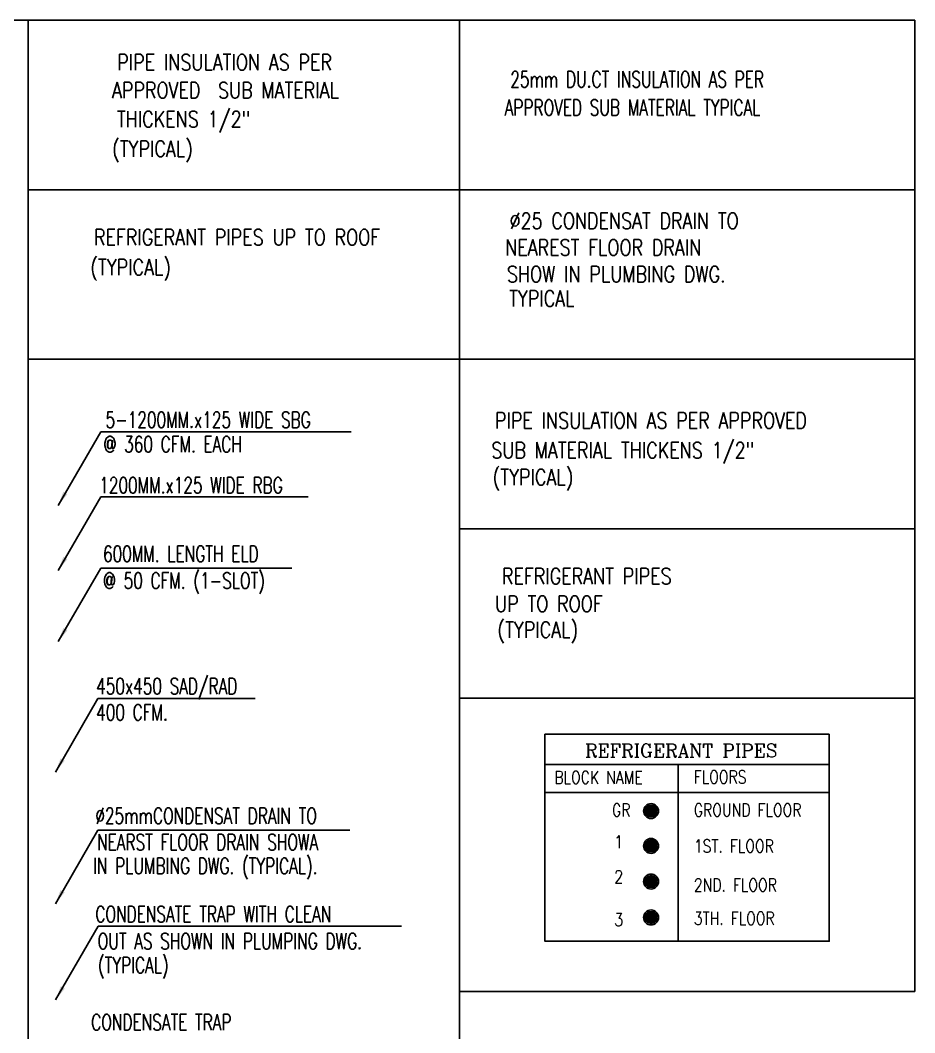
# Model space of a CAD drawing. Extents: x 462150 to 584251, y 35809 to 87318.
# Drawn here: x 568356 to 573940, y 78422 to 84745 of the extents above; entities that cross this region are included whole.
import ezdxf

# ---------------------------------------------------------------- set-up
doc = ezdxf.new("R2010")
doc.units = 0
doc.header["$LTSCALE"] = 500
doc.header["$MEASUREMENT"] = 0
for name, color, linetype in [('AC-TEXT', 7, 'Continuous'), ('AC.REF.1ST.', 200, 'Continuous'), ('AC.REF.2ND.', 100, 'Continuous'), ('AC.REF.3RD.', 146, 'Continuous'), ('AC.REF.GR.', 222, 'Continuous'), ('PL-W-TEXT', 7, 'Continuous'), ('SECOND fainl$0$AC-LEADER', 7, 'Continuous')]:
    doc.layers.add(name, color=color, linetype=linetype)
doc.styles.add('FF-LOOP', font='romanc.shx', dxfattribs={"height": 2})
doc.styles.add('ROMANS', font='romans.shx', dxfattribs={"width": 0.8, "height": 100})
doc.styles.add('SECOND fainl$0$ROMANS', font='ROMANS.shx', dxfattribs={"width": 0.7, "height": 100})
doc.dimstyles.new('SECOND fainl$0$DIM-100', dxfattribs={"dimscale": 100, "dimtxt": 100, "dimasz": 0.9, "dimexe": 0.3, "dimexo": 0.3, "dimgap": 0.3, "dimtad": 1, "dimdec": 0, "dimrnd": 10, "dimzin": 0, "dimdsep": 46, "dimtxsty": 'SECOND fainl$0$ROMANS', "dimcen": 0, "dimdle": 2, "dimclrd": 30, "dimclre": 30, "dimclrt": 7, "dimadec": 0, "dimazin": 0, "dimtfac": 1, "dimtdec": 0, "dimtix": 1, "dimtmove": 2, "dimatfit": 3, "dimfxl": 0, "dimtolj": 1, "dimtzin": 0, "dimarcsym": 0})

# ---------------------------------------------------------------- blocks, each defined once
blk = doc.blocks.new('GR')
at = {"layer": 'AC.REF.GR.'}
blk.add_hatch(color=256, dxfattribs=at).paths.add_polyline_path([(-37.33514411504186, 0, 1), (37.33514411504186, 0, 1)])
for radius in [46.77750000000026, 37.33514411504186]:
    blk.add_circle((0, 0), radius, dxfattribs=at)
blk = doc.blocks.new('1')
at = {"layer": 'AC.REF.1ST.'}
blk.add_hatch(color=256, dxfattribs=at).paths.add_polyline_path([(-37.33514411504186, 0, 1), (37.33514411504186, 0, 1)])
for radius in [46.77750000000026, 37.33514411504186]:
    blk.add_circle((0, 0), radius, dxfattribs=at)
blk = doc.blocks.new('2')
at = {"layer": 'AC.REF.2ND.'}
blk.add_hatch(color=256, dxfattribs=at).paths.add_polyline_path([(-37.33514411504186, 0, 1), (37.33514411504186, 0, 1)])
for radius in [46.77750000000026, 37.33514411504186]:
    blk.add_circle((0, 0), radius, dxfattribs=at)
blk = doc.blocks.new('3')
at = {"layer": 'AC.REF.3RD.'}
blk.add_hatch(color=256, dxfattribs=at).paths.add_polyline_path([(-37.33514411504186, 0, 1), (37.33514411504186, 0, 1)])
for radius in [46.77750000000026, 37.33514411504186]:
    blk.add_circle((0, 0), radius, dxfattribs=at)

msp = doc.modelspace()

# ---------------------------------------------------------------- linework, layer by layer
for p, q in [((571097.6166362173, 84745.00455308455), (568255.3532292735, 84745.00455308445)), ((568405.3310930829, 74659.17864260977), (568405.331093083, 84745.00455308445)), ((571097.6166362173, 78680.52773557125), (571097.6166362173, 84745.00455308445)), ((571097.6166362173, 74659.17864260977), (571097.6166362173, 84745.00455308445)), ((571097.6166362173, 84745.00455308455), (573939.8800431613, 84745.00455308445)), ((573939.8800431613, 78680.52773557125), (573939.8800431613, 84745.00455308445)), ((571097.6166362173, 83686.68426206005), (568405.331093083, 83686.68426206005)), ((571097.6166362173, 83686.68426206005), (573939.8800431613, 83686.68426206005)), ((571097.6166362173, 83686.68426206005), (573939.8800431613, 83686.68426206005)), ((568405.331093083, 82628.36397103255), (571097.6166362173, 82628.36397103255)), ((571097.6166362173, 82628.36397103255), (573939.8800431613, 82628.36397103255)), ((571097.6166362173, 81570.04368000665), (573939.8800431613, 81570.04368000665)), ((571097.6166362173, 80511.72338898075), (573939.8800431613, 80511.72338898075)), ((573939.8800431613, 78680.52773557125), (571097.6166362173, 78680.52773557125))]:
    msp.add_line(p, q)
msp.add_lwpolyline([(565798.4323691909, 84745.00455308445), (568405.331093083, 84745.00455308445), (568405.331093083, 73764.23088394215), (565798.4323691909, 73764.23088394215)], close=True)
at = {"layer": 'AC-TEXT'}
for p, q in [((573405.9878680911, 80097.57270987195), (571631.5088112876, 80097.57270987195)), ((572463.5952891449, 78993.37006629416), (572463.5952891449, 80097.57270987195)), ((573405.9878680911, 79921.63688324705), (571631.5088112876, 79921.63688324705))]:
    msp.add_line(p, q, dxfattribs=at)
at = {"layer": 'PL-W-TEXT'}
msp.add_lwpolyline([(573405.9878680911, 80286.75869302316), (571631.5088112876, 80286.75869302316), (571631.5088112876, 78993.37006629416), (573405.9878680911, 78993.37006629416)], close=True, dxfattribs=at)

# ---------------------------------------------------------------- block references
at = {"layer": 'AC.REF.1ST.'}
msp.add_blockref('1', (572293.68535995, 79588.77716110056), dxfattribs=at)
at = {"layer": 'AC.REF.2ND.'}
msp.add_blockref('2', (572293.68535995, 79366.49731580477), dxfattribs=at)
at = {"layer": 'AC.REF.3RD.'}
msp.add_blockref('3', (572293.68535995, 79142.10866699675), dxfattribs=at)
at = {"layer": 'AC.REF.GR.'}
msp.add_blockref('GR', (572293.68535995, 79807.03677510476), dxfattribs=at)

# ---------------------------------------------------------------- texts
at = {"layer": 'AC-TEXT'}
for s, height, style, width, p in [('PIPE INSULATION AS PER', 100, 'ROMANS', 0.8, (568961.8172030358, 84432.31110289134, 4.96747057e-08)), ('25mm DU.CT INSULATION AS PER', 100, 'ROMANS', 0.7, (571415.1782923327, 84326.04495037986, 1.5639736e-09)), (' APPROVED  SUB MATERIAL  ', 100, 'ROMANS', 0.8, (568874.533319108, 84257.82294280425, 4.96747057e-08)), (' APPROVED SUB MATERIAL TYPICAL', 100, 'ROMANS', 0.7, (571332.4252400342, 84149.55462544455, 2.41733271e-08)), ('THICKENS 1/2" ', 100, 'ROMANS', 0.8, (568960.0586117302, 84077.68633406205, 7.22833759e-08)), (' (TYPICAL)', 100, 'ROMANS', 0.8, (568875.10188164, 83892.63030191406, -9.74177239e-08)), ('%%C25 CONDENSAT DRAIN TO', 100, 'ROMANS', 0.8, (571411.0122131817, 83442.47617767495, -4.839689458e-07)), ('REFRIGERANT PIPES UP TO ROOF ', 100, 'ROMANS', 0.8, (568816.6400168643, 83339.87472387595, 6.438573661e-07)), (' NEAREST FLOOR DRAIN ', 100, 'ROMANS', 0.8, (571328.8815770053, 83275.80951100925, -4.839689458e-07)), ('(TYPICAL)', 100, 'ROMANS', 0.8, (568793.6095040166, 83152.62445856976, 6.438573661e-07)), ('SHOW IN PLUMBING DWG.', 100, 'ROMANS', 0.8, (571394.7230231741, 83109.14284434356, -4.839689458e-07)), (' TYPICAL', 100, 'ROMANS', 0.8, (571353.2739284595, 82957.65572033715, -4.839689458e-07)), ('5-1200MM.x125 WIDE SBG', 100, 'SECOND fainl$0$ROMANS', 0.7, (568888.9176050352, 82199.88917387606, 2.29457967872e-05)), ('PIPE INSULATION AS PER APPROVED ', 100, 'ROMANS', 0.8, (571319.6845027935, 82195.71646706655, 4.96747057e-08)), ('@ 360 CFM. EACH', 100, 'SECOND fainl$0$ROMANS', 0.7, (568875.9722728902, 82047.24578141596, 2.29457967872e-05)), (' SUB MATERIAL THICKENS 1/2" ', 100, 'ROMANS', 0.8, (571242.2799298239, 82009.76404250455, 7.22833759e-08)), (' (TYPICAL)', 100, 'ROMANS', 0.8, (571250.4256517417, 81842.15692411557, -9.74177239e-08)), ('1200MM.x125 WIDE RBG', 100, 'SECOND fainl$0$ROMANS', 0.7, (568849.2914319442, 81791.17049685295, 2.2945796791e-05)), ('600MM. LENGTH ELD', 100, 'SECOND fainl$0$ROMANS', 0.7, (568872.7371888192, 81362.53025031266, 2.29457967872e-05)), ('@ 50 CFM. (1-SLOT)', 100, 'SECOND fainl$0$ROMANS', 0.7, (568872.7371888192, 81195.51113205726, 2.29457967872e-05)), ('REFRIGERANT PIPES ', 100, 'ROMANS', 0.8, (571363.0756907186, 81223.23414182256, 6.438573661e-07)), (' UP TO ROOF', 100, 'ROMANS', 0.8, (571265.2656486954, 81050.30726231825, 1.1278263122e-06)), ('(TYPICAL)', 100, 'ROMANS', 0.8, (571334.9757005144, 80889.03385012044, 6.438573661e-07)), ('450x450 SAD/RAD', 100, 'SECOND fainl$0$ROMANS', 0.7, (568829.9282229042, 80536.65857320085, 2.29457967872e-05)), ('400 CFM.', 100, 'SECOND fainl$0$ROMANS', 0.7, (568829.9282228999, 80372.94433332185, 2.29457967872e-05)), ('BLOCK NAME', 80, 'ROMANS', 0.8, (571690.1580729355, 79976.81967890415, -1.8453517182e-06)), ('FLOORS', 80, 'ROMANS', 0.8, (572561.0663452467, 79979.60995756245, -1.8453517182e-06)), ('%%C25mmCONDENSAT DRAIN TO', 100, 'SECOND fainl$0$ROMANS', 0.7, (568824.9650945418, 79727.25091533916, 2.29458118298e-05)), ('GR', 80, 'ROMANS', 0.8, (572050.2635415627, 79773.13278505066, -1.8453517182e-06)), ('GROUND FLOOR', 80, 'ROMANS', 0.8, (572561.0663452467, 79773.13278505066, -1.8453517182e-06)), (' NEARST FLOOR DRAIN SHOWA ', 100, 'SECOND fainl$0$ROMANS', 0.7, (568788.0387510525, 79562.32304402695, 2.29458118298e-05)), ('1', 80, 'ROMANS', 0.8, (572064.4689680678, 79573.98772924407, -1.8453517182e-06)), ('1ST. FLOOR', 80, 'ROMANS', 0.8, (572561.0663452467, 79548.69416518665, -1.8453517182e-06)), (' IN PLUMBING DWG. (TYPICAL).', 100, 'SECOND fainl$0$ROMANS', 0.7, (568762.9860476479, 79413.85393989785, 2.29458118298e-05)), ('2', 80, 'ROMANS', 0.8, (572064.4689680678, 79356.34966103146, -1.8453517182e-06)), ('2ND. FLOOR', 80, 'ROMANS', 0.8, (572561.0663452467, 79304.61719413556, -1.8453517182e-06)), (' CONDENSATE TRAP WITH CLEAN ', 100, 'SECOND fainl$0$ROMANS', 0.7, (568777.4303270229, 79112.90742079275, 2.29457843745e-05)), ('3', 80, 'ROMANS', 0.8, (572064.4689680678, 79088.48739797185, -1.8453517182e-06)), ('3TH. FLOOR', 80, 'ROMANS', 0.8, (572561.0663452467, 79097.01148581365, -1.8453517182e-06)), ('OUT AS SHOWN IN PLUMPING DWG.  ', 100, 'SECOND fainl$0$ROMANS', 0.7, (568839.9239792672, 78944.65320693355, 2.29457843745e-05)), ('(TYPICAL)', 100, 'SECOND fainl$0$ROMANS', 0.7, (568841.6511523351, 78794.70064950096, 2.29457843667e-05)), (' CONDENSATE TRAP', 100, 'SECOND fainl$0$ROMANS', 0.7, (568751.2470240882, 78437.82714907776, 2.29457967872e-05))]:
    msp.add_text(s, height=height, dxfattribs=dict(at, style=style, width=width)).set_placement(p)
at = {"layer": 'PL-W-TEXT', "style": 'FF-LOOP'}
msp.add_text('REFRIGERANT PIPES ', height=83.34900000000002, dxfattribs=at).set_placement((571881.1776923493, 80142.50893784624, 4.507001562e-07))

# ---------------------------------------------------------------- leaders
at = {"layer": 'AC-TEXT'}
for points in [[(568593.0492370024, 81309.72065069556, 2.29457843778e-05), (568858.6043133426, 81769.67553509647, 2.29457843778e-05), (570152.7323520273, 81769.67553501605, 2.29457843778e-05)], [(568593.04923699, 80864.56126277476, 2.29457843778e-05), (568858.6043133307, 81324.51614717566, 2.29457843778e-05), (570050.989617331, 81324.51614709964, 2.29457843778e-05)], [(568575.589559855, 80050.25921163516, 2.29457843778e-05), (568841.1446361952, 80510.21409603464, 2.29457843778e-05), (569821.7044871124, 80510.21409596455, 2.29457843778e-05)], [(568575.4329119414, 79228.27949300365, 2.29457843778e-05), (568840.9879882818, 79688.23437740306, 2.29457843778e-05), (570413.2634392418, 79688.23437731665, 2.29457843778e-05)], [(568576.8281330306, 78627.69911982525, 2.29457843778e-05), (568842.3832093708, 79087.65400422465, 2.29457843778e-05), (570736.6535544319, 79087.65400412785, 2.29457843778e-05)]]:
    msp.add_leader(points, dimstyle='SECOND fainl$0$DIM-100', override={"dimgap": 0.3, "dimtad": 0, "dimclrd": 7}, dxfattribs=at)
at = {"layer": 'SECOND fainl$0$AC-LEADER', "color": 7}
msp.add_leader([(568593.0492370136, 81715.65659347505, 2.29457843778e-05), (568858.6043133542, 82175.61147787595, 2.29457843778e-05), (570420.9311697755, 82175.61147779106, 2.29457843778e-05)], dimstyle='SECOND fainl$0$DIM-100', override={"dimgap": 0.3, "dimtad": 0, "dimclrd": 7}, dxfattribs=at)

doc.saveas('drawing.dxf')
